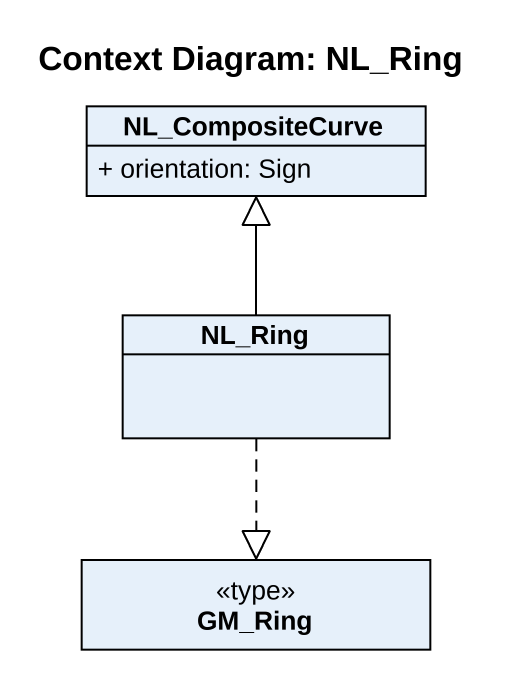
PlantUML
@startuml
title Context Diagram: NL_Ring
hide circle
hide empty members
skinparam classAttributeIconSize 0
class NL_CompositeCurve {
  + orientation: Sign
}
class NL_Ring
class GM_Ring <<type>>
NL_Ring -up-|> NL_CompositeCurve
NL_Ring ..|> GM_Ring
@enduml
